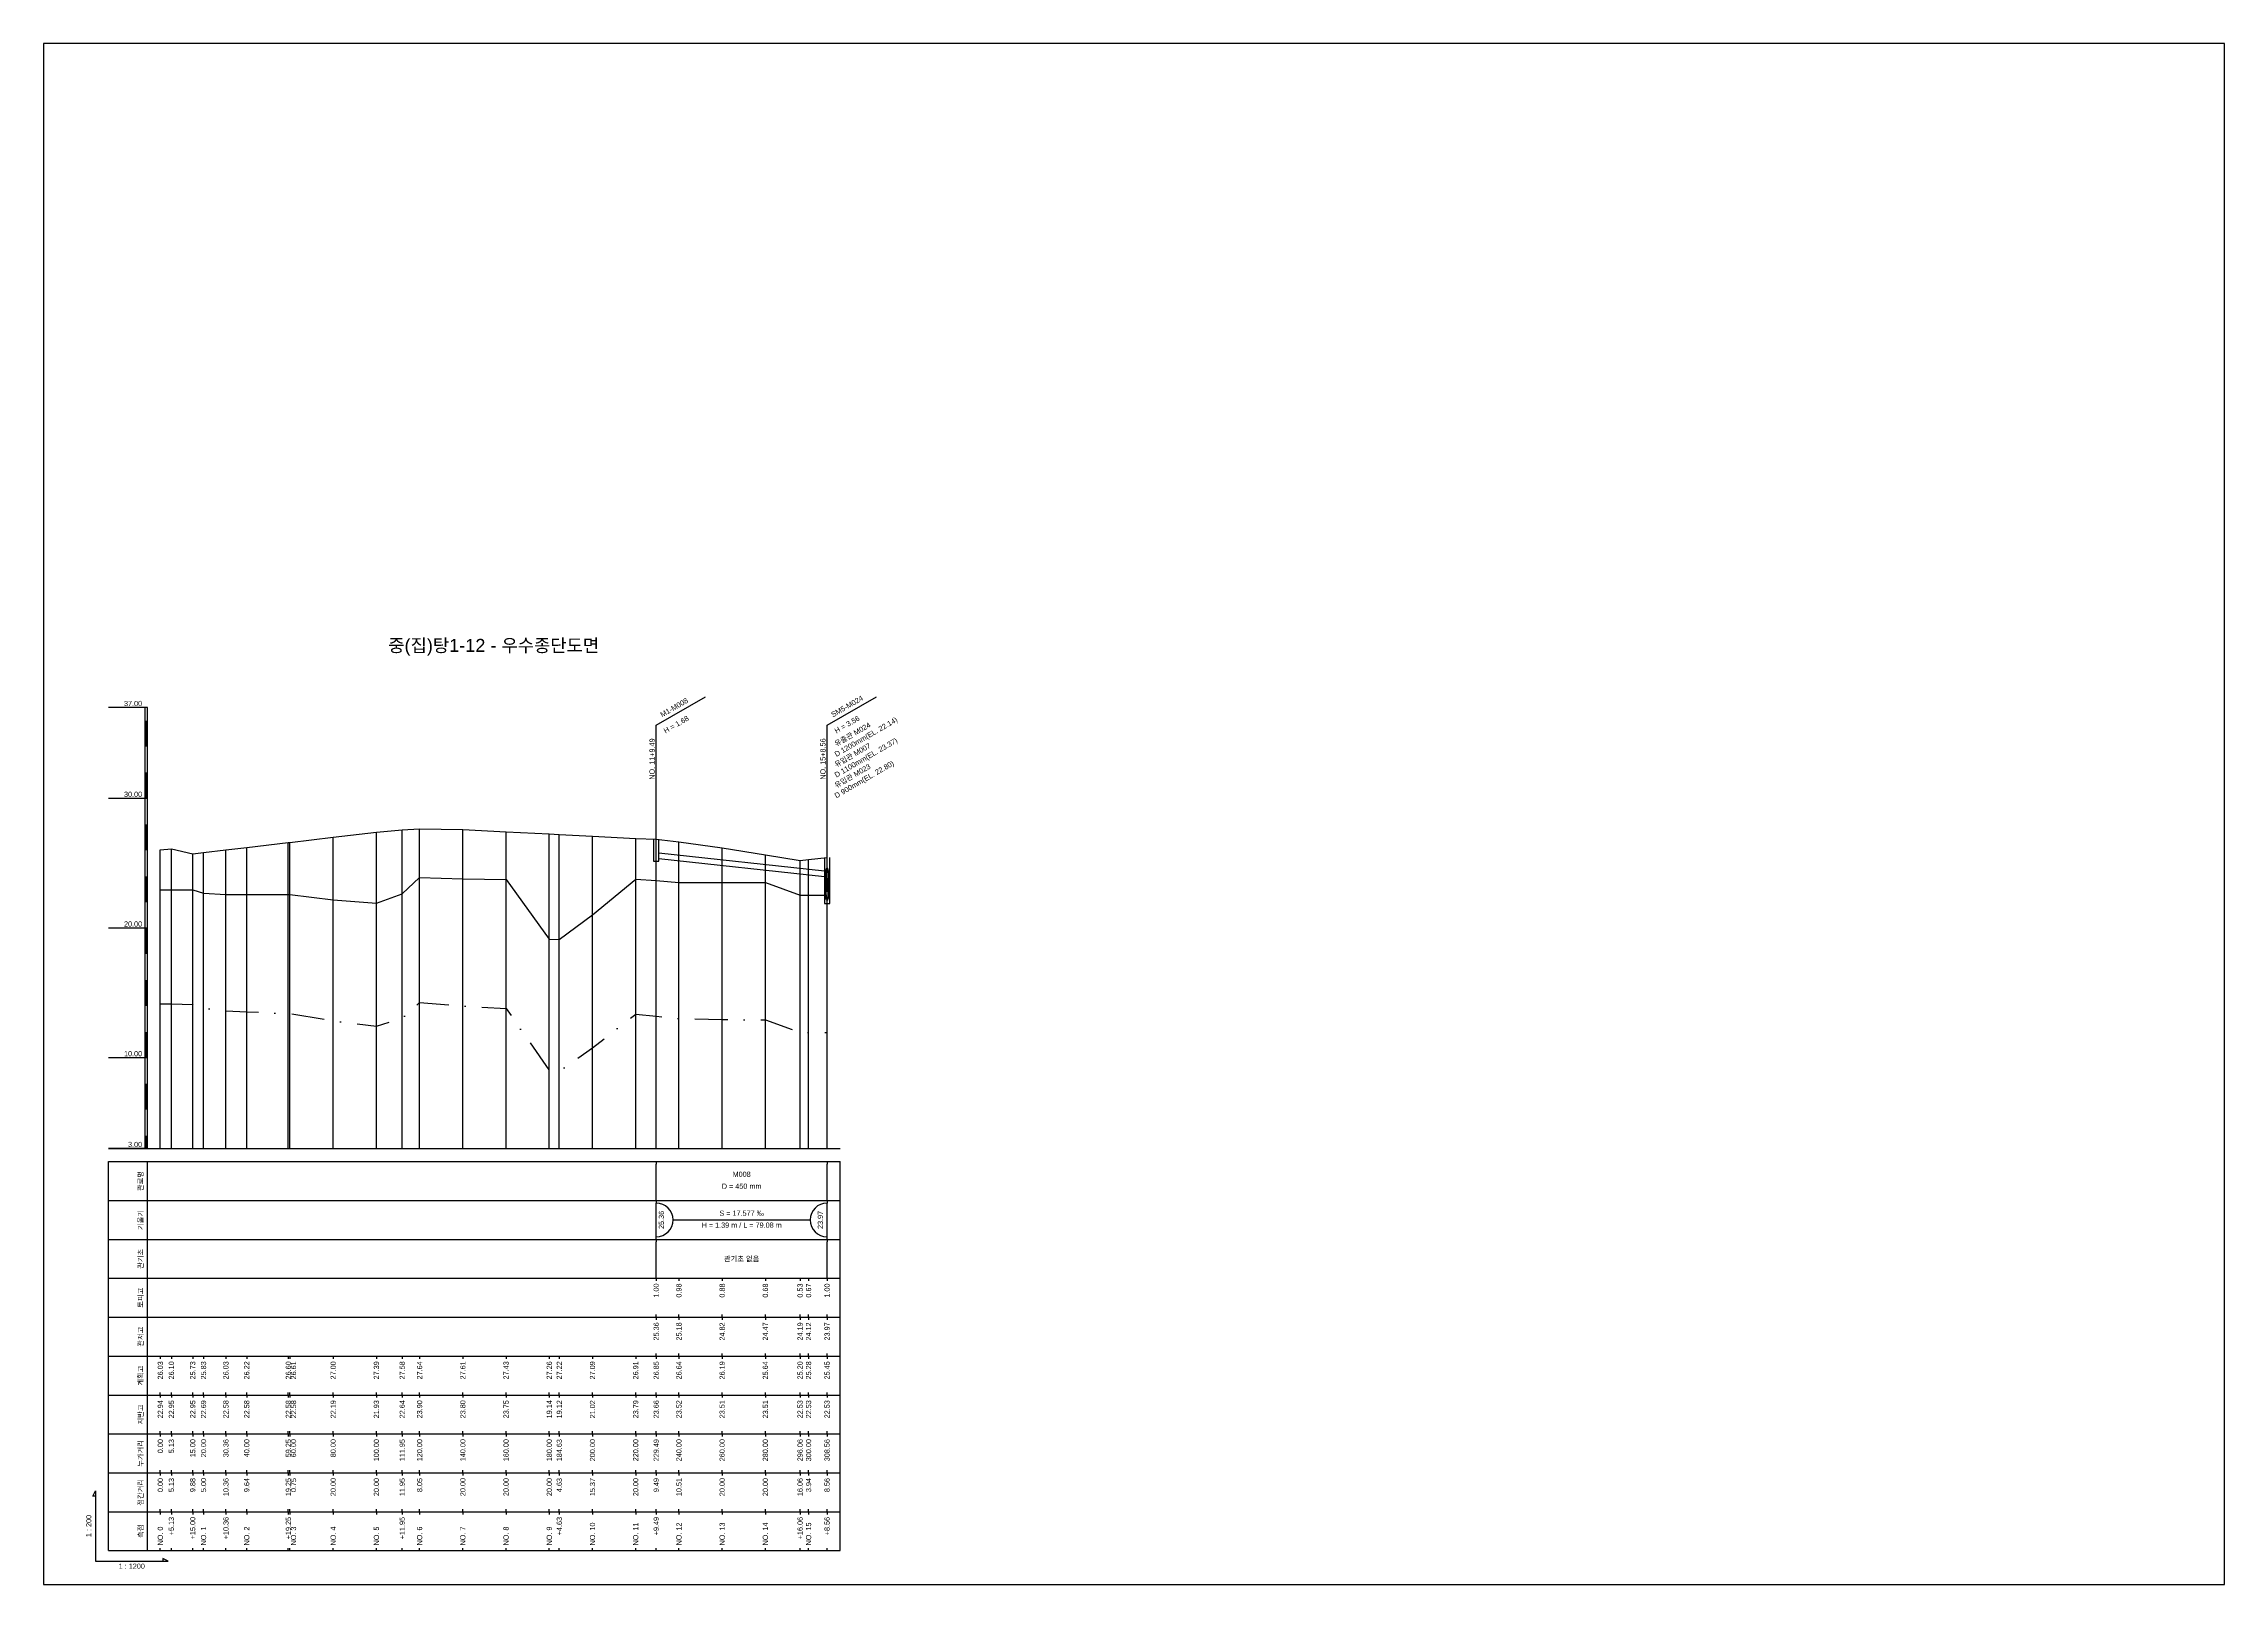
# Model space of a CAD drawing. Header units: millimetres. Extents: x -7351 to 135086, y 1419 to 5643.
# Drawn here: x 132163 to 133004, y 1419 to 2013 of the extents above; entities that cross this region are included whole.
import ezdxf
from ezdxf.enums import TextEntityAlignment as Align

# ---------------------------------------------------------------- set-up
doc = ezdxf.new("R2010")
doc.units = ezdxf.units.MM
doc.linetypes.add('DASHDOT', pattern=[25.4, 12.7, -6.35, 0, -6.35])
for name, color, linetype in [('KZ_종단_계획선', 1, 'Continuous'), ('KZ_종단_관로', 4, 'Continuous'), ('KZ_종단_깃발', 7, 'Continuous'), ('KZ_종단_노선명', 7, 'Continuous'), ('KZ_종단_도각', 7, 'Continuous'), ('KZ_종단_맨홀', 4, 'Continuous'), ('KZ_종단_수직선', 7, 'Continuous'), ('KZ_종단_암선1', 56, 'DASHDOT'), ('KZ_종단_원형관', 4, 'Continuous'), ('KZ_종단_지반선', 3, 'Continuous'), ('KZ_종단_테이블문자', 7, 'Continuous'), ('KZ_종단_테이블선', 7, 'Continuous'), ('KZ_종단_폴대', 7, 'Continuous')]:
    doc.layers.add(name, color=color, linetype=linetype)
doc.styles.get("Standard").update_dxf_attribs({"font": 'arial.ttf'})

msp = doc.modelspace()

# ---------------------------------------------------------------- linework, layer by layer
at = {"layer": 'KZ_종단_계획선'}
msp.add_lwpolyline([(132208.36, 1702.18), (132212.63, 1702.56), (132220.86, 1700.71), (132225.03, 1701.2), (132233.66, 1702.21), (132241.69, 1703.15), (132257.73, 1705.03), (132258.36, 1705.11), (132275.03, 1707.06), (132291.69, 1709.01), (132301.65, 1709.93), (132308.36, 1710.26), (132325.03, 1710.09), (132341.69, 1709.21), (132358.36, 1708.34), (132362.22, 1708.14), (132375.03, 1707.46), (132391.69, 1706.59), (132399.6, 1706.28), (132408.36, 1705.25), (132425.03, 1702.98), (132441.69, 1700.26), (132455.08, 1698.06), (132458.36, 1698.46), (132465.49, 1699.31)], dxfattribs=at)
at = {"layer": 'KZ_종단_관로'}
for p, q in [((132400.6, 1701.09), (132464.5, 1694.14)), ((132400.6, 1698.84), (132464.5, 1691.89))]:
    msp.add_line(p, q, dxfattribs=at)
at = {"layer": 'KZ_종단_깃발'}
for p, q in [((132399.6, 1750.26), (132418.65, 1761.26)), ((132465.5, 1750.26), (132484.55, 1761.26)), ((132399.6, 1587.04), (132399.6, 1750.26)), ((132465.5, 1587.04), (132465.5, 1750.26))]:
    msp.add_line(p, q, dxfattribs=at)
at = {"layer": 'KZ_종단_도각'}
msp.add_lwpolyline([(132163.36, 1419.04), (133004.36, 1419.04), (133004.36, 2013.04), (132163.36, 2013.04)], close=True, dxfattribs=at)
at = {"layer": 'KZ_종단_맨홀'}
for points in [[(132398.6, 1706.28), (132398.6, 1697.9), (132400.6, 1697.9), (132400.6, 1706.28)], [(132464.5, 1699.31), (132464.5, 1681.51), (132466.5, 1681.51), (132466.5, 1699.31)]]:
    msp.add_lwpolyline(points, dxfattribs=at)
at = {"layer": 'KZ_종단_수직선'}
for p, q in [((132291.69, 1587.04), (132291.69, 1709.01)), ((132301.65, 1587.04), (132301.65, 1709.93)), ((132308.36, 1587.04), (132308.36, 1710.26)), ((132325.03, 1587.04), (132325.03, 1710.09)), ((132341.69, 1587.04), (132341.69, 1709.21)), ((132358.36, 1587.04), (132358.36, 1708.34)), ((132362.22, 1587.04), (132362.22, 1708.14)), ((132375.03, 1587.04), (132375.03, 1707.46)), ((132208.36, 1587.04), (132208.36, 1702.18)), ((132212.63, 1587.04), (132212.63, 1702.56)), ((132220.86, 1587.04), (132220.86, 1700.71)), ((132225.03, 1587.04), (132225.03, 1701.2)), ((132233.66, 1587.04), (132233.66, 1702.21)), ((132241.69, 1587.04), (132241.69, 1703.15)), ((132257.73, 1587.04), (132257.73, 1705.03)), ((132258.36, 1587.04), (132258.36, 1705.11)), ((132275.03, 1587.04), (132275.03, 1707.06)), ((132391.69, 1587.04), (132391.69, 1706.59)), ((132399.6, 1587.04), (132399.6, 1706.28)), ((132408.36, 1587.04), (132408.36, 1705.25)), ((132425.03, 1587.04), (132425.03, 1702.98)), ((132441.69, 1587.04), (132441.69, 1700.26)), ((132465.49, 1587.04), (132465.49, 1699.31)), ((132455.08, 1587.04), (132455.08, 1698.06)), ((132458.36, 1587.04), (132458.36, 1698.46))]:
    msp.add_line(p, q, dxfattribs=at)
at = {"layer": 'KZ_종단_암선1', "flags": 128}
msp.add_lwpolyline([(132208.36, 1642.85), (132212.63, 1642.88), (132220.86, 1642.59), (132225.03, 1641.14), (132233.66, 1640.19), (132241.69, 1639.82), (132257.73, 1639.07), (132258.36, 1639.05), (132275.03, 1636.32), (132291.69, 1634.24), (132301.65, 1637.33), (132308.36, 1643.34), (132325.03, 1642.06), (132341.69, 1641.05), (132358.36, 1617.21), (132362.22, 1616.91), (132375.03, 1625.87), (132391.69, 1638.91), (132399.6, 1638.05), (132408.36, 1637.1), (132425.03, 1636.87), (132441.69, 1636.63), (132455.08, 1631.79), (132458.36, 1631.81), (132465.49, 1631.84)], dxfattribs=at)
at = {"layer": 'KZ_종단_원형관'}
for p, q in [((132464.96, 1692.08), (132464.97, 1692.63)), ((132464.97, 1691.52), (132464.96, 1692.08)), ((132464.97, 1692.63), (132465, 1693.17)), ((132465, 1690.99), (132464.97, 1691.52)), ((132465, 1693.17), (132465.04, 1693.67)), ((132465.04, 1690.48), (132465, 1690.99)), ((132465.04, 1693.67), (132465.09, 1694.13)), ((132465.09, 1690.03), (132465.04, 1690.48)), ((132465.09, 1694.13), (132465.15, 1694.52)), ((132465.15, 1694.52), (132465.23, 1694.84)), ((132465.16, 1690.35), (132465.22, 1690.67)), ((132465.22, 1690.67), (132465.28, 1690.94)), ((132465.23, 1694.84), (132465.31, 1695.08)), ((132465.28, 1690.94), (132465.35, 1691.13)), ((132465.31, 1695.08), (132465.4, 1695.22)), ((132465.35, 1691.13), (132465.42, 1691.25)), ((132465.4, 1695.22), (132465.5, 1695.27)), ((132465.42, 1691.25), (132465.5, 1691.29)), ((132465.5, 1695.27), (132465.59, 1695.22)), ((132465.5, 1691.29), (132465.57, 1691.25)), ((132465.57, 1691.25), (132465.65, 1691.13)), ((132465.59, 1695.22), (132465.68, 1695.08)), ((132465.65, 1691.13), (132465.72, 1690.94)), ((132465.68, 1695.08), (132465.76, 1694.84)), ((132465.72, 1690.94), (132465.78, 1690.67)), ((132465.76, 1694.84), (132465.84, 1694.52)), ((132465.78, 1690.67), (132465.83, 1690.35)), ((132465.84, 1694.52), (132465.9, 1694.13)), ((132465.9, 1694.13), (132465.96, 1693.67)), ((132465.96, 1690.48), (132465.9, 1690.03)), ((132465.96, 1693.67), (132466, 1693.17)), ((132466, 1690.99), (132465.96, 1690.48)), ((132466, 1693.17), (132466.02, 1692.63)), ((132466.02, 1691.52), (132466, 1690.99)), ((132466.02, 1692.63), (132466.03, 1692.08)), ((132466.03, 1692.08), (132466.02, 1691.52)), ((132464.92, 1686.21), (132464.93, 1686.82)), ((132464.93, 1685.61), (132464.92, 1686.21)), ((132464.93, 1686.82), (132464.95, 1687.4)), ((132464.95, 1685.03), (132464.93, 1685.61)), ((132464.95, 1687.4), (132465, 1687.95)), ((132465, 1684.48), (132464.95, 1685.03)), ((132465, 1687.95), (132465.05, 1688.45)), ((132465.05, 1683.98), (132465, 1684.48)), ((132465.05, 1688.45), (132465.12, 1688.88)), ((132465.12, 1683.55), (132465.05, 1683.98)), ((132465.06, 1688.66), (132465.07, 1689.12)), ((132465.07, 1688.21), (132465.06, 1688.66)), ((132465.07, 1689.12), (132465.09, 1689.56)), ((132465.09, 1687.77), (132465.07, 1688.21)), ((132465.15, 1689.63), (132465.09, 1690.03)), ((132465.09, 1689.56), (132465.12, 1689.98)), ((132465.12, 1687.35), (132465.09, 1687.77)), ((132465.12, 1689.98), (132465.16, 1690.35)), ((132465.12, 1688.88), (132465.21, 1689.22)), ((132465.16, 1686.98), (132465.12, 1687.35)), ((132465.21, 1683.2), (132465.12, 1683.55)), ((132465.23, 1689.32), (132465.15, 1689.63)), ((132465.22, 1686.65), (132465.16, 1686.98)), ((132465.21, 1689.22), (132465.3, 1689.48)), ((132465.3, 1682.95), (132465.21, 1683.2)), ((132465.28, 1686.39), (132465.22, 1686.65)), ((132465.31, 1689.08), (132465.23, 1689.32)), ((132465.35, 1686.2), (132465.28, 1686.39)), ((132465.3, 1689.48), (132465.4, 1689.64)), ((132465.4, 1682.79), (132465.3, 1682.95)), ((132465.4, 1688.94), (132465.31, 1689.08)), ((132465.42, 1686.08), (132465.35, 1686.2)), ((132465.4, 1689.64), (132465.5, 1689.69)), ((132465.5, 1688.89), (132465.4, 1688.94)), ((132465.5, 1682.74), (132465.4, 1682.79)), ((132465.5, 1686.04), (132465.42, 1686.08)), ((132465.5, 1689.69), (132465.6, 1689.64)), ((132465.59, 1688.94), (132465.5, 1688.89)), ((132465.57, 1686.08), (132465.5, 1686.04)), ((132465.6, 1682.79), (132465.5, 1682.74)), ((132465.65, 1686.2), (132465.57, 1686.08)), ((132465.68, 1689.08), (132465.59, 1688.94)), ((132465.6, 1689.64), (132465.69, 1689.48)), ((132465.69, 1682.95), (132465.6, 1682.79)), ((132465.72, 1686.39), (132465.65, 1686.2)), ((132465.76, 1689.32), (132465.68, 1689.08)), ((132465.69, 1689.48), (132465.79, 1689.22)), ((132465.79, 1683.2), (132465.69, 1682.95)), ((132465.78, 1686.65), (132465.72, 1686.39)), ((132465.84, 1689.63), (132465.76, 1689.32)), ((132465.83, 1686.98), (132465.78, 1686.65)), ((132465.79, 1689.22), (132465.87, 1688.88)), ((132465.87, 1683.55), (132465.79, 1683.2)), ((132465.83, 1690.35), (132465.88, 1689.98)), ((132465.88, 1687.35), (132465.83, 1686.98)), ((132465.9, 1690.03), (132465.84, 1689.63)), ((132465.87, 1688.88), (132465.94, 1688.45)), ((132465.94, 1683.98), (132465.87, 1683.55)), ((132465.88, 1689.98), (132465.91, 1689.56)), ((132465.91, 1687.77), (132465.88, 1687.35)), ((132465.91, 1689.56), (132465.93, 1689.12)), ((132465.93, 1688.21), (132465.91, 1687.77)), ((132465.93, 1689.12), (132465.93, 1688.66)), ((132465.93, 1688.66), (132465.93, 1688.21)), ((132465.94, 1688.45), (132466, 1687.95)), ((132466, 1684.48), (132465.94, 1683.98)), ((132466, 1687.95), (132466.04, 1687.4)), ((132466.04, 1685.03), (132466, 1684.48)), ((132466.04, 1687.4), (132466.07, 1686.82)), ((132466.07, 1685.61), (132466.04, 1685.03)), ((132466.07, 1686.82), (132466.08, 1686.21)), ((132466.08, 1686.21), (132466.07, 1685.61))]:
    msp.add_line(p, q, dxfattribs=at)
at = {"layer": 'KZ_종단_지반선', "flags": 128}
msp.add_lwpolyline([(132208.36, 1686.75), (132212.63, 1686.77), (132220.86, 1686.77), (132225.03, 1685.5), (132233.66, 1684.95), (132241.69, 1684.95), (132257.73, 1684.95), (132258.36, 1684.95), (132275.03, 1682.99), (132291.69, 1681.69), (132301.65, 1685.23), (132308.36, 1691.56), (132325.03, 1691.04), (132341.69, 1690.8), (132358.36, 1667.73), (132362.22, 1667.61), (132375.03, 1677.16), (132391.69, 1690.97), (132399.6, 1690.35), (132408.36, 1689.66), (132425.03, 1689.59), (132441.69, 1689.59), (132455.08, 1684.69), (132458.36, 1684.69), (132465.49, 1684.69)], dxfattribs=at)
at = {"layer": 'KZ_종단_테이블문자'}
for p, q in [((132399.6, 1582.04), (132399.6, 1581.04)), ((132465.49, 1582.04), (132465.49, 1581.04)), ((132399.6, 1568.04), (132399.6, 1581.04)), ((132465.49, 1568.04), (132465.49, 1581.04)), ((132399.6, 1567.04), (132399.6, 1568.04)), ((132399.6, 1567.04), (132399.6, 1566.04)), ((132399.6, 1553.04), (132399.6, 1566.04)), ((132465.49, 1567.04), (132465.49, 1568.04)), ((132465.49, 1567.04), (132465.49, 1566.04)), ((132465.49, 1553.04), (132465.49, 1566.04)), ((132406.02, 1559.54), (132459.08, 1559.54)), ((132399.6, 1552.04), (132399.6, 1553.04)), ((132399.6, 1552.04), (132399.6, 1551.04)), ((132399.6, 1538.04), (132399.6, 1551.04)), ((132465.49, 1552.04), (132465.49, 1553.04)), ((132465.49, 1552.04), (132465.49, 1551.04)), ((132465.49, 1538.04), (132465.49, 1551.04)), ((132399.6, 1537.04), (132399.6, 1538.04)), ((132465.49, 1537.04), (132465.49, 1538.04))]:
    msp.add_line(p, q, dxfattribs=at)
for centre, start, end in [((132399.6, 1559.54), 270, 90), ((132465.49, 1559.54), 90, 270)]:
    msp.add_arc(centre, 6.5, start, end, dxfattribs=at)
at = {"layer": 'KZ_종단_테이블선'}
for p, q in [((132188.36, 1587.04), (132470.49, 1587.04)), ((132188.36, 1567.04), (132188.36, 1582.04)), ((132188.36, 1582.04), (132470.49, 1582.04)), ((132203.36, 1567.04), (132203.36, 1582.04)), ((132470.49, 1567.04), (132470.49, 1582.04)), ((132188.36, 1552.04), (132188.36, 1567.04)), ((132188.36, 1567.04), (132470.49, 1567.04)), ((132203.36, 1552.04), (132203.36, 1567.04)), ((132470.49, 1552.04), (132470.49, 1567.04)), ((132188.36, 1537.04), (132188.36, 1552.04)), ((132188.36, 1552.04), (132470.49, 1552.04)), ((132203.36, 1537.04), (132203.36, 1552.04)), ((132470.49, 1537.04), (132470.49, 1552.04)), ((132188.36, 1522.04), (132188.36, 1537.04)), ((132188.36, 1537.04), (132470.49, 1537.04)), ((132203.36, 1522.04), (132203.36, 1537.04)), ((132399.6, 1537.04), (132399.6, 1536.04)), ((132408.36, 1537.04), (132408.36, 1536.04)), ((132425.03, 1537.04), (132425.03, 1536.04)), ((132441.69, 1537.04), (132441.69, 1536.04)), ((132455.08, 1537.04), (132455.08, 1536.04)), ((132458.36, 1537.04), (132458.36, 1536.04)), ((132465.5, 1537.04), (132465.5, 1536.04)), ((132470.49, 1522.04), (132470.49, 1537.04)), ((132399.6, 1522.04), (132399.6, 1523.04)), ((132408.36, 1522.04), (132408.36, 1523.04)), ((132425.03, 1522.04), (132425.03, 1523.04)), ((132441.69, 1522.04), (132441.69, 1523.04)), ((132455.08, 1522.04), (132455.08, 1523.04)), ((132458.36, 1522.04), (132458.36, 1523.04)), ((132465.5, 1522.04), (132465.5, 1523.04)), ((132188.36, 1507.04), (132188.36, 1522.04)), ((132188.36, 1522.04), (132470.49, 1522.04)), ((132203.36, 1507.04), (132203.36, 1522.04)), ((132399.6, 1522.04), (132399.6, 1521.04)), ((132408.36, 1522.04), (132408.36, 1521.04)), ((132425.03, 1522.04), (132425.03, 1521.04)), ((132441.69, 1522.04), (132441.69, 1521.04)), ((132455.08, 1522.04), (132455.08, 1521.04)), ((132458.36, 1522.04), (132458.36, 1521.04)), ((132465.5, 1522.04), (132465.5, 1521.04)), ((132470.49, 1507.04), (132470.49, 1522.04)), ((132188.36, 1492.04), (132188.36, 1507.04)), ((132188.36, 1507.04), (132470.49, 1507.04)), ((132203.36, 1492.04), (132203.36, 1507.04)), ((132208.36, 1507.04), (132208.36, 1506.04)), ((132212.63, 1507.04), (132212.63, 1506.04)), ((132220.86, 1507.04), (132220.86, 1506.04)), ((132225.03, 1507.04), (132225.03, 1506.04)), ((132233.66, 1507.04), (132233.66, 1506.04)), ((132241.69, 1507.04), (132241.69, 1506.04)), ((132257.73, 1507.04), (132257.73, 1506.04)), ((132258.36, 1507.04), (132258.36, 1506.04)), ((132275.03, 1507.04), (132275.03, 1506.04)), ((132291.69, 1507.04), (132291.69, 1506.04)), ((132301.65, 1507.04), (132301.65, 1506.04)), ((132308.36, 1507.04), (132308.36, 1506.04)), ((132325.03, 1507.04), (132325.03, 1506.04)), ((132341.69, 1507.04), (132341.69, 1506.04)), ((132358.36, 1507.04), (132358.36, 1506.04)), ((132362.22, 1507.04), (132362.22, 1506.04)), ((132375.03, 1507.04), (132375.03, 1506.04)), ((132391.69, 1507.04), (132391.69, 1506.04)), ((132399.6, 1507.04), (132399.6, 1508.04)), ((132399.6, 1507.04), (132399.6, 1506.04)), ((132408.36, 1507.04), (132408.36, 1508.04)), ((132408.36, 1507.04), (132408.36, 1506.04)), ((132425.03, 1507.04), (132425.03, 1508.04)), ((132425.03, 1507.04), (132425.03, 1506.04)), ((132441.69, 1507.04), (132441.69, 1508.04)), ((132441.69, 1507.04), (132441.69, 1506.04)), ((132455.08, 1507.04), (132455.08, 1508.04)), ((132455.08, 1507.04), (132455.08, 1506.04)), ((132458.36, 1507.04), (132458.36, 1508.04)), ((132458.36, 1507.04), (132458.36, 1506.04)), ((132465.49, 1507.04), (132465.49, 1506.04)), ((132465.5, 1507.04), (132465.5, 1508.04)), ((132470.49, 1492.04), (132470.49, 1507.04)), ((132188.36, 1477.04), (132188.36, 1492.04)), ((132188.36, 1492.04), (132470.49, 1492.04)), ((132203.36, 1477.04), (132203.36, 1492.04)), ((132208.36, 1492.04), (132208.36, 1493.04)), ((132208.36, 1492.04), (132208.36, 1491.04)), ((132212.63, 1492.04), (132212.63, 1493.04)), ((132212.63, 1492.04), (132212.63, 1491.04)), ((132220.86, 1492.04), (132220.86, 1493.04)), ((132220.86, 1492.04), (132220.86, 1491.04)), ((132225.03, 1492.04), (132225.03, 1493.04)), ((132225.03, 1492.04), (132225.03, 1491.04)), ((132233.66, 1492.04), (132233.66, 1493.04)), ((132233.66, 1492.04), (132233.66, 1491.04)), ((132241.69, 1492.04), (132241.69, 1493.04)), ((132241.69, 1492.04), (132241.69, 1491.04)), ((132257.73, 1492.04), (132257.73, 1493.04)), ((132257.73, 1492.04), (132257.73, 1491.04)), ((132258.36, 1492.04), (132258.36, 1493.04)), ((132258.36, 1492.04), (132258.36, 1491.04)), ((132275.03, 1492.04), (132275.03, 1493.04)), ((132275.03, 1492.04), (132275.03, 1491.04)), ((132291.69, 1492.04), (132291.69, 1493.04)), ((132291.69, 1492.04), (132291.69, 1491.04)), ((132301.65, 1492.04), (132301.65, 1493.04)), ((132301.65, 1492.04), (132301.65, 1491.04)), ((132308.36, 1492.04), (132308.36, 1493.04)), ((132308.36, 1492.04), (132308.36, 1491.04)), ((132325.03, 1492.04), (132325.03, 1493.04)), ((132325.03, 1492.04), (132325.03, 1491.04)), ((132341.69, 1492.04), (132341.69, 1493.04)), ((132341.69, 1492.04), (132341.69, 1491.04)), ((132358.36, 1492.04), (132358.36, 1493.04)), ((132358.36, 1492.04), (132358.36, 1491.04)), ((132362.22, 1492.04), (132362.22, 1493.04)), ((132362.22, 1492.04), (132362.22, 1491.04)), ((132375.03, 1492.04), (132375.03, 1493.04)), ((132375.03, 1492.04), (132375.03, 1491.04)), ((132391.69, 1492.04), (132391.69, 1493.04)), ((132391.69, 1492.04), (132391.69, 1491.04)), ((132399.6, 1492.04), (132399.6, 1493.04)), ((132399.6, 1492.04), (132399.6, 1491.04)), ((132408.36, 1492.04), (132408.36, 1493.04)), ((132408.36, 1492.04), (132408.36, 1491.04)), ((132425.03, 1492.04), (132425.03, 1493.04)), ((132425.03, 1492.04), (132425.03, 1491.04)), ((132441.69, 1492.04), (132441.69, 1493.04)), ((132441.69, 1492.04), (132441.69, 1491.04)), ((132455.08, 1492.04), (132455.08, 1493.04)), ((132455.08, 1492.04), (132455.08, 1491.04)), ((132458.36, 1492.04), (132458.36, 1493.04)), ((132458.36, 1492.04), (132458.36, 1491.04)), ((132465.49, 1492.04), (132465.49, 1493.04)), ((132465.49, 1492.04), (132465.49, 1491.04)), ((132470.49, 1477.04), (132470.49, 1492.04)), ((132188.36, 1462.04), (132188.36, 1477.04)), ((132188.36, 1477.04), (132470.49, 1477.04)), ((132203.36, 1462.04), (132203.36, 1477.04)), ((132208.36, 1477.04), (132208.36, 1478.04)), ((132208.36, 1477.04), (132208.36, 1476.04)), ((132212.63, 1477.04), (132212.63, 1478.04)), ((132212.63, 1477.04), (132212.63, 1476.04)), ((132220.86, 1477.04), (132220.86, 1478.04)), ((132220.86, 1477.04), (132220.86, 1476.04)), ((132225.03, 1477.04), (132225.03, 1478.04)), ((132225.03, 1477.04), (132225.03, 1476.04)), ((132233.66, 1477.04), (132233.66, 1478.04)), ((132233.66, 1477.04), (132233.66, 1476.04)), ((132241.69, 1477.04), (132241.69, 1478.04)), ((132241.69, 1477.04), (132241.69, 1476.04)), ((132257.73, 1477.04), (132257.73, 1478.04)), ((132257.73, 1477.04), (132257.73, 1476.04)), ((132258.36, 1477.04), (132258.36, 1478.04)), ((132258.36, 1477.04), (132258.36, 1476.04)), ((132275.03, 1477.04), (132275.03, 1478.04)), ((132275.03, 1477.04), (132275.03, 1476.04)), ((132291.69, 1477.04), (132291.69, 1478.04)), ((132291.69, 1477.04), (132291.69, 1476.04)), ((132301.65, 1477.04), (132301.65, 1478.04)), ((132301.65, 1477.04), (132301.65, 1476.04)), ((132308.36, 1477.04), (132308.36, 1478.04)), ((132308.36, 1477.04), (132308.36, 1476.04)), ((132325.03, 1477.04), (132325.03, 1478.04)), ((132325.03, 1477.04), (132325.03, 1476.04)), ((132341.69, 1477.04), (132341.69, 1478.04)), ((132341.69, 1477.04), (132341.69, 1476.04)), ((132358.36, 1477.04), (132358.36, 1478.04)), ((132358.36, 1477.04), (132358.36, 1476.04)), ((132362.22, 1477.04), (132362.22, 1478.04)), ((132362.22, 1477.04), (132362.22, 1476.04)), ((132375.03, 1477.04), (132375.03, 1478.04)), ((132375.03, 1477.04), (132375.03, 1476.04)), ((132391.69, 1477.04), (132391.69, 1478.04)), ((132391.69, 1477.04), (132391.69, 1476.04)), ((132399.6, 1477.04), (132399.6, 1478.04)), ((132399.6, 1477.04), (132399.6, 1476.04)), ((132408.36, 1477.04), (132408.36, 1478.04)), ((132408.36, 1477.04), (132408.36, 1476.04)), ((132425.03, 1477.04), (132425.03, 1478.04)), ((132425.03, 1477.04), (132425.03, 1476.04)), ((132441.69, 1477.04), (132441.69, 1478.04)), ((132441.69, 1477.04), (132441.69, 1476.04)), ((132455.08, 1477.04), (132455.08, 1478.04)), ((132455.08, 1477.04), (132455.08, 1476.04)), ((132458.36, 1477.04), (132458.36, 1478.04)), ((132458.36, 1477.04), (132458.36, 1476.04)), ((132465.49, 1477.04), (132465.49, 1478.04)), ((132465.49, 1477.04), (132465.49, 1476.04)), ((132470.49, 1462.04), (132470.49, 1477.04)), ((132188.36, 1447.04), (132188.36, 1462.04)), ((132188.36, 1462.04), (132470.49, 1462.04)), ((132203.36, 1447.04), (132203.36, 1462.04)), ((132208.36, 1462.04), (132208.36, 1463.04)), ((132208.36, 1462.04), (132208.36, 1461.04)), ((132212.63, 1462.04), (132212.63, 1463.04)), ((132212.63, 1462.04), (132212.63, 1461.04)), ((132220.86, 1462.04), (132220.86, 1463.04)), ((132220.86, 1462.04), (132220.86, 1461.04)), ((132225.03, 1462.04), (132225.03, 1463.04)), ((132225.03, 1462.04), (132225.03, 1461.04)), ((132233.66, 1462.04), (132233.66, 1463.04)), ((132233.66, 1462.04), (132233.66, 1461.04)), ((132241.69, 1462.04), (132241.69, 1463.04)), ((132241.69, 1462.04), (132241.69, 1461.04)), ((132257.73, 1462.04), (132257.73, 1463.04)), ((132257.73, 1462.04), (132257.73, 1461.04)), ((132258.36, 1462.04), (132258.36, 1463.04)), ((132258.36, 1462.04), (132258.36, 1461.04)), ((132275.03, 1462.04), (132275.03, 1463.04)), ((132275.03, 1462.04), (132275.03, 1461.04)), ((132291.69, 1462.04), (132291.69, 1463.04)), ((132291.69, 1462.04), (132291.69, 1461.04)), ((132301.65, 1462.04), (132301.65, 1463.04)), ((132301.65, 1462.04), (132301.65, 1461.04)), ((132308.36, 1462.04), (132308.36, 1463.04)), ((132308.36, 1462.04), (132308.36, 1461.04)), ((132325.03, 1462.04), (132325.03, 1463.04)), ((132325.03, 1462.04), (132325.03, 1461.04)), ((132341.69, 1462.04), (132341.69, 1463.04)), ((132341.69, 1462.04), (132341.69, 1461.04)), ((132358.36, 1462.04), (132358.36, 1463.04)), ((132358.36, 1462.04), (132358.36, 1461.04)), ((132362.22, 1462.04), (132362.22, 1463.04)), ((132362.22, 1462.04), (132362.22, 1461.04)), ((132375.03, 1462.04), (132375.03, 1463.04)), ((132375.03, 1462.04), (132375.03, 1461.04)), ((132391.69, 1462.04), (132391.69, 1463.04)), ((132391.69, 1462.04), (132391.69, 1461.04)), ((132399.6, 1462.04), (132399.6, 1463.04)), ((132399.6, 1462.04), (132399.6, 1461.04)), ((132408.36, 1462.04), (132408.36, 1463.04)), ((132408.36, 1462.04), (132408.36, 1461.04)), ((132425.03, 1462.04), (132425.03, 1463.04)), ((132425.03, 1462.04), (132425.03, 1461.04)), ((132441.69, 1462.04), (132441.69, 1463.04)), ((132441.69, 1462.04), (132441.69, 1461.04)), ((132455.08, 1462.04), (132455.08, 1463.04)), ((132455.08, 1462.04), (132455.08, 1461.04)), ((132458.36, 1462.04), (132458.36, 1463.04)), ((132458.36, 1462.04), (132458.36, 1461.04)), ((132465.49, 1462.04), (132465.49, 1463.04)), ((132465.49, 1462.04), (132465.49, 1461.04)), ((132470.49, 1447.04), (132470.49, 1462.04)), ((132188.36, 1432.04), (132188.36, 1447.04)), ((132188.36, 1447.04), (132470.49, 1447.04)), ((132203.36, 1432.04), (132203.36, 1447.04)), ((132208.36, 1447.04), (132208.36, 1448.04)), ((132208.36, 1447.04), (132208.36, 1446.04)), ((132212.63, 1447.04), (132212.63, 1448.04)), ((132212.63, 1447.04), (132212.63, 1446.04)), ((132220.86, 1447.04), (132220.86, 1448.04)), ((132220.86, 1447.04), (132220.86, 1446.04)), ((132225.03, 1447.04), (132225.03, 1448.04)), ((132225.03, 1447.04), (132225.03, 1446.04)), ((132233.66, 1447.04), (132233.66, 1448.04)), ((132233.66, 1447.04), (132233.66, 1446.04)), ((132241.69, 1447.04), (132241.69, 1448.04)), ((132241.69, 1447.04), (132241.69, 1446.04)), ((132257.73, 1447.04), (132257.73, 1448.04)), ((132257.73, 1447.04), (132257.73, 1446.04)), ((132258.36, 1447.04), (132258.36, 1448.04)), ((132258.36, 1447.04), (132258.36, 1446.04)), ((132275.03, 1447.04), (132275.03, 1448.04)), ((132275.03, 1447.04), (132275.03, 1446.04)), ((132291.69, 1447.04), (132291.69, 1448.04)), ((132291.69, 1447.04), (132291.69, 1446.04)), ((132301.65, 1447.04), (132301.65, 1448.04)), ((132301.65, 1447.04), (132301.65, 1446.04)), ((132308.36, 1447.04), (132308.36, 1448.04)), ((132308.36, 1447.04), (132308.36, 1446.04)), ((132325.03, 1447.04), (132325.03, 1448.04)), ((132325.03, 1447.04), (132325.03, 1446.04)), ((132341.69, 1447.04), (132341.69, 1448.04)), ((132341.69, 1447.04), (132341.69, 1446.04)), ((132358.36, 1447.04), (132358.36, 1448.04)), ((132358.36, 1447.04), (132358.36, 1446.04)), ((132362.22, 1447.04), (132362.22, 1448.04)), ((132362.22, 1447.04), (132362.22, 1446.04)), ((132375.03, 1447.04), (132375.03, 1448.04)), ((132375.03, 1447.04), (132375.03, 1446.04)), ((132391.69, 1447.04), (132391.69, 1448.04)), ((132391.69, 1447.04), (132391.69, 1446.04)), ((132399.6, 1447.04), (132399.6, 1448.04)), ((132399.6, 1447.04), (132399.6, 1446.04)), ((132408.36, 1447.04), (132408.36, 1448.04)), ((132408.36, 1447.04), (132408.36, 1446.04)), ((132425.03, 1447.04), (132425.03, 1448.04)), ((132425.03, 1447.04), (132425.03, 1446.04)), ((132441.69, 1447.04), (132441.69, 1448.04)), ((132441.69, 1447.04), (132441.69, 1446.04)), ((132455.08, 1447.04), (132455.08, 1448.04)), ((132455.08, 1447.04), (132455.08, 1446.04)), ((132458.36, 1447.04), (132458.36, 1448.04)), ((132458.36, 1447.04), (132458.36, 1446.04)), ((132465.49, 1447.04), (132465.49, 1448.04)), ((132465.49, 1447.04), (132465.49, 1446.04)), ((132470.49, 1432.04), (132470.49, 1447.04)), ((132188.36, 1432.04), (132470.49, 1432.04)), ((132208.36, 1432.04), (132208.36, 1433.04)), ((132212.63, 1432.04), (132212.63, 1433.04)), ((132220.86, 1432.04), (132220.86, 1433.04)), ((132225.03, 1432.04), (132225.03, 1433.04)), ((132233.66, 1432.04), (132233.66, 1433.04)), ((132241.69, 1432.04), (132241.69, 1433.04)), ((132257.73, 1432.04), (132257.73, 1433.04)), ((132258.36, 1432.04), (132258.36, 1433.04)), ((132275.03, 1432.04), (132275.03, 1433.04)), ((132291.69, 1432.04), (132291.69, 1433.04)), ((132301.65, 1432.04), (132301.65, 1433.04)), ((132308.36, 1432.04), (132308.36, 1433.04)), ((132325.03, 1432.04), (132325.03, 1433.04)), ((132341.69, 1432.04), (132341.69, 1433.04)), ((132358.36, 1432.04), (132358.36, 1433.04)), ((132362.22, 1432.04), (132362.22, 1433.04)), ((132375.03, 1432.04), (132375.03, 1433.04)), ((132391.69, 1432.04), (132391.69, 1433.04)), ((132399.6, 1432.04), (132399.6, 1433.04)), ((132408.36, 1432.04), (132408.36, 1433.04)), ((132425.03, 1432.04), (132425.03, 1433.04)), ((132441.69, 1432.04), (132441.69, 1433.04)), ((132455.08, 1432.04), (132455.08, 1433.04)), ((132458.36, 1432.04), (132458.36, 1433.04)), ((132465.49, 1432.04), (132465.49, 1433.04))]:
    msp.add_line(p, q, dxfattribs=at)
msp.add_lwpolyline([(132183.36, 1453.04), (132182.36, 1453.04), (132183.36, 1455.04), (132183.36, 1428.04), (132211.36, 1428.04), (132209.36, 1429.04), (132209.36, 1428.04)], dxfattribs=at)
at = {"layer": 'KZ_종단_폴대'}
for p, q in [((132203.36, 1757.04), (132188.36, 1757.04)), ((132203.36, 1722.04), (132188.36, 1722.04)), ((132203.36, 1672.04), (132188.36, 1672.04)), ((132203.36, 1622.04), (132188.36, 1622.04)), ((132203.36, 1587.04), (132188.36, 1587.04))]:
    msp.add_line(p, q, dxfattribs=at)
msp.add_lwpolyline([(132203.36, 1587.04), (132203.36, 1757.04), (132202.36, 1757.04), (132202.36, 1587.04), (132203.36, 1587.04)], dxfattribs=at)
for points in [[(132202.86, 1742.04, 1, 1, 0), (132202.86, 1752.04, 1, 1, 0)], [(132202.86, 1722.04, 1, 1, 0), (132202.86, 1732.04, 1, 1, 0)], [(132202.86, 1702.04, 1, 1, 0), (132202.86, 1712.04, 1, 1, 0)], [(132202.86, 1682.04, 1, 1, 0), (132202.86, 1692.04, 1, 1, 0)], [(132202.86, 1662.04, 1, 1, 0), (132202.86, 1672.04, 1, 1, 0)], [(132202.86, 1642.04, 1, 1, 0), (132202.86, 1652.04, 1, 1, 0)], [(132202.86, 1622.04, 1, 1, 0), (132202.86, 1632.04, 1, 1, 0)], [(132202.86, 1602.04, 1, 1, 0), (132202.86, 1612.04, 1, 1, 0)], [(132202.86, 1587.04, 1, 1, 0), (132202.86, 1592.04, 1, 1, 0)]]:
    msp.add_lwpolyline(points, format="xyseb", dxfattribs=at)

# ---------------------------------------------------------------- texts
at = {"layer": 'KZ_종단_깃발'}
for s, rotation, p in [('M1-M008', 30, (132402.2, 1752.76)), ('SM5-M024', 30, (132468.09, 1752.76)), ('NO. 11+9.49', 90, (132399.6, 1729.26)), ('NO. 15+8.56', 90, (132465.5, 1729.26))]:
    msp.add_text(s, height=2, rotation=rotation, dxfattribs=at).set_placement(p, align=Align.BOTTOM_LEFT)
for s, p in [('H = 1.68', (132402.2, 1748.76)), ('H = 3.56', (132468.09, 1748.76)), ('D 1200mm(EL. 22.14)', (132468.09, 1739.76)), ('유출관 M024', (132468.09, 1743.76)), ('D 1100mm(EL. 23.37)', (132468.09, 1731.76)), ('유입관 M007', (132468.09, 1735.76)), ('D 900mm(EL. 22.80)', (132468.09, 1723.76)), ('유입관 M023', (132468.09, 1727.76))]:
    msp.add_text(s, height=2, rotation=30, dxfattribs=at).set_placement(p, align=Align.TOP_LEFT)
at = {"layer": 'KZ_종단_노선명'}
msp.add_text('중(집)탕1-12 - 우수종단도면', height=5, dxfattribs=at).set_placement((132336.93, 1777.04), align=Align.BOTTOM_CENTER)
at = {"layer": 'KZ_종단_테이블문자'}
for s, p in [('D = 450 mm', (132432.55, 1573.54)), ('H = 1.39 m / L = 79.08 m', (132432.55, 1558.54))]:
    msp.add_text(s, height=2, dxfattribs=at).set_placement(p, align=Align.TOP_CENTER)
for s, p in [('M008', (132432.55, 1575.54)), ('S = 17.577 ‰', (132432.55, 1560.54))]:
    msp.add_text(s, height=2, dxfattribs=at).set_placement(p, align=Align.BOTTOM_CENTER)
msp.add_text('25.36', height=2, rotation=90, dxfattribs=at).set_placement((132400.6, 1559.54), align=Align.TOP_CENTER)
msp.add_text('23.97', height=2, rotation=90, dxfattribs=at).set_placement((132464.49, 1559.54), align=Align.BOTTOM_CENTER)
msp.add_text('관기초 없음', height=2, dxfattribs=at).set_placement((132432.55, 1544.54), align=Align.MIDDLE_CENTER)
for s, p in [('1.00', (132399.6, 1535.04)), ('0.98', (132408.36, 1535.04)), ('0.88', (132425.03, 1535.04)), ('0.68', (132441.69, 1535.04)), ('0.53', (132455.08, 1535.04)), ('0.67', (132458.36, 1535.04)), ('1.00', (132465.5, 1535.04)), ('25.36', (132399.6, 1520.04)), ('25.18', (132408.36, 1520.04)), ('24.82', (132425.03, 1520.04)), ('24.47', (132441.69, 1520.04)), ('24.19', (132455.08, 1520.04)), ('24.12', (132458.36, 1520.04)), ('23.97', (132465.5, 1520.04)), ('26.03', (132208.36, 1505.04)), ('26.10', (132212.63, 1505.04)), ('25.73', (132220.86, 1505.04)), ('25.83', (132225.03, 1505.04)), ('26.03', (132233.66, 1505.04)), ('26.22', (132241.69, 1505.04)), ('26.60', (132257.73, 1505.04)), ('26.61', (132259.73, 1505.04)), ('27.00', (132275.03, 1505.04)), ('27.39', (132291.69, 1505.04)), ('27.58', (132301.65, 1505.04)), ('27.64', (132308.36, 1505.04)), ('27.61', (132325.03, 1505.04)), ('27.43', (132341.69, 1505.04)), ('27.26', (132358.36, 1505.04)), ('27.22', (132362.22, 1505.04)), ('27.09', (132375.03, 1505.04)), ('26.91', (132391.69, 1505.04)), ('26.85', (132399.6, 1505.04)), ('26.64', (132408.36, 1505.04)), ('26.19', (132425.03, 1505.04)), ('25.64', (132441.69, 1505.04)), ('25.20', (132455.08, 1505.04)), ('25.28', (132458.36, 1505.04)), ('25.45', (132465.49, 1505.04)), ('22.94', (132208.36, 1490.04)), ('22.95', (132212.63, 1490.04)), ('22.95', (132220.86, 1490.04)), ('22.69', (132225.03, 1490.04)), ('22.58', (132233.66, 1490.04)), ('22.58', (132241.69, 1490.04)), ('22.58', (132257.73, 1490.04)), ('22.58', (132259.73, 1490.04)), ('22.19', (132275.03, 1490.04)), ('21.93', (132291.69, 1490.04)), ('22.64', (132301.65, 1490.04)), ('23.90', (132308.36, 1490.04)), ('23.80', (132325.03, 1490.04)), ('23.75', (132341.69, 1490.04)), ('19.14', (132358.36, 1490.04)), ('19.12', (132362.22, 1490.04)), ('21.02', (132375.03, 1490.04)), ('23.79', (132391.69, 1490.04)), ('23.66', (132399.6, 1490.04)), ('23.52', (132408.36, 1490.04)), ('23.51', (132425.03, 1490.04)), ('23.51', (132441.69, 1490.04)), ('22.53', (132455.08, 1490.04)), ('22.53', (132458.36, 1490.04)), ('22.53', (132465.49, 1490.04)), ('0.00', (132208.36, 1475.04)), ('5.13', (132212.63, 1475.04)), ('15.00', (132220.86, 1475.04)), ('20.00', (132225.03, 1475.04)), ('30.36', (132233.66, 1475.04)), ('40.00', (132241.69, 1475.04)), ('59.25', (132257.73, 1475.04)), ('60.00', (132259.73, 1475.04)), ('80.00', (132275.03, 1475.04)), ('100.00', (132291.69, 1475.04)), ('111.95', (132301.65, 1475.04)), ('120.00', (132308.36, 1475.04)), ('140.00', (132325.03, 1475.04)), ('160.00', (132341.69, 1475.04)), ('180.00', (132358.36, 1475.04)), ('184.63', (132362.22, 1475.04)), ('200.00', (132375.03, 1475.04)), ('220.00', (132391.69, 1475.04)), ('229.49', (132399.6, 1475.04)), ('240.00', (132408.36, 1475.04)), ('260.00', (132425.03, 1475.04)), ('280.00', (132441.69, 1475.04)), ('296.06', (132455.08, 1475.04)), ('300.00', (132458.36, 1475.04)), ('308.56', (132465.49, 1475.04)), ('0.00', (132208.36, 1460.04)), ('5.13', (132212.63, 1460.04)), ('9.88', (132220.86, 1460.04)), ('5.00', (132225.03, 1460.04)), ('10.36', (132233.66, 1460.04)), ('9.64', (132241.69, 1460.04)), ('19.25', (132257.73, 1460.04)), ('0.75', (132259.73, 1460.04)), ('20.00', (132275.03, 1460.04)), ('20.00', (132291.69, 1460.04)), ('11.95', (132301.65, 1460.04)), ('8.05', (132308.36, 1460.04)), ('20.00', (132325.03, 1460.04)), ('20.00', (132341.69, 1460.04)), ('20.00', (132358.36, 1460.04)), ('4.63', (132362.22, 1460.04)), ('15.37', (132375.03, 1460.04)), ('20.00', (132391.69, 1460.04)), ('9.49', (132399.6, 1460.04)), ('10.51', (132408.36, 1460.04)), ('20.00', (132425.03, 1460.04)), ('20.00', (132441.69, 1460.04)), ('16.06', (132455.08, 1460.04)), ('3.94', (132458.36, 1460.04)), ('8.56', (132465.49, 1460.04)), ('+5.13', (132212.63, 1445.04)), ('+15.00', (132220.86, 1445.04)), ('+10.36', (132233.66, 1445.04)), ('+19.25', (132257.73, 1445.04)), ('+11.95', (132301.65, 1445.04)), ('+4.63', (132362.22, 1445.04)), ('+9.49', (132399.6, 1445.04)), ('+16.06', (132455.08, 1445.04)), ('+8.56', (132465.49, 1445.04))]:
    msp.add_text(s, height=2, rotation=90, dxfattribs=at).set_placement(p, align=Align.MIDDLE_RIGHT)
for s, p in [('NO. 0', (132208.36, 1434.04)), ('NO. 1', (132225.03, 1434.04)), ('NO. 2', (132241.69, 1434.04)), ('NO. 3', (132259.73, 1434.04)), ('NO. 4', (132275.03, 1434.04)), ('NO. 5', (132291.69, 1434.04)), ('NO. 6', (132308.36, 1434.04)), ('NO. 7', (132325.03, 1434.04)), ('NO. 8', (132341.69, 1434.04)), ('NO. 9', (132358.36, 1434.04)), ('NO. 10', (132375.03, 1434.04)), ('NO. 11', (132391.69, 1434.04)), ('NO. 12', (132408.36, 1434.04)), ('NO. 13', (132425.03, 1434.04)), ('NO. 14', (132441.69, 1434.04)), ('NO. 15', (132458.36, 1434.04))]:
    msp.add_text(s, height=2, rotation=90, dxfattribs=at).set_placement(p, align=Align.MIDDLE_LEFT)
at = {"layer": 'KZ_종단_테이블선'}
for s, p in [('관로명', (132202.36, 1574.54)), ('기울기', (132202.36, 1559.54)), ('관기초', (132202.36, 1544.54)), ('토피고', (132202.36, 1529.54)), ('관저고', (132202.36, 1514.54)), ('계획고', (132202.36, 1499.54)), ('지반고', (132202.36, 1484.54)), ('누가거리', (132202.36, 1469.54)), ('점간거리', (132202.36, 1454.54)), ('1 : 200', (132182.36, 1441.54)), ('측점', (132202.36, 1439.54))]:
    msp.add_text(s, height=2, rotation=90, dxfattribs=at).set_placement(p, align=Align.BOTTOM_CENTER)
msp.add_text('1 : 1200', height=2, dxfattribs=at).set_placement((132197.36, 1427.04), align=Align.TOP_CENTER)
at = {"layer": 'KZ_종단_폴대'}
for s, p in [('37.00', (132201.36, 1757.04)), ('30.00', (132201.36, 1722.04)), ('20.00', (132201.36, 1672.04)), ('10.00', (132201.36, 1622.04)), ('3.00', (132201.36, 1587.04))]:
    msp.add_text(s, height=2, dxfattribs=at).set_placement(p, align=Align.BOTTOM_RIGHT)

doc.saveas('drawing.dxf')
